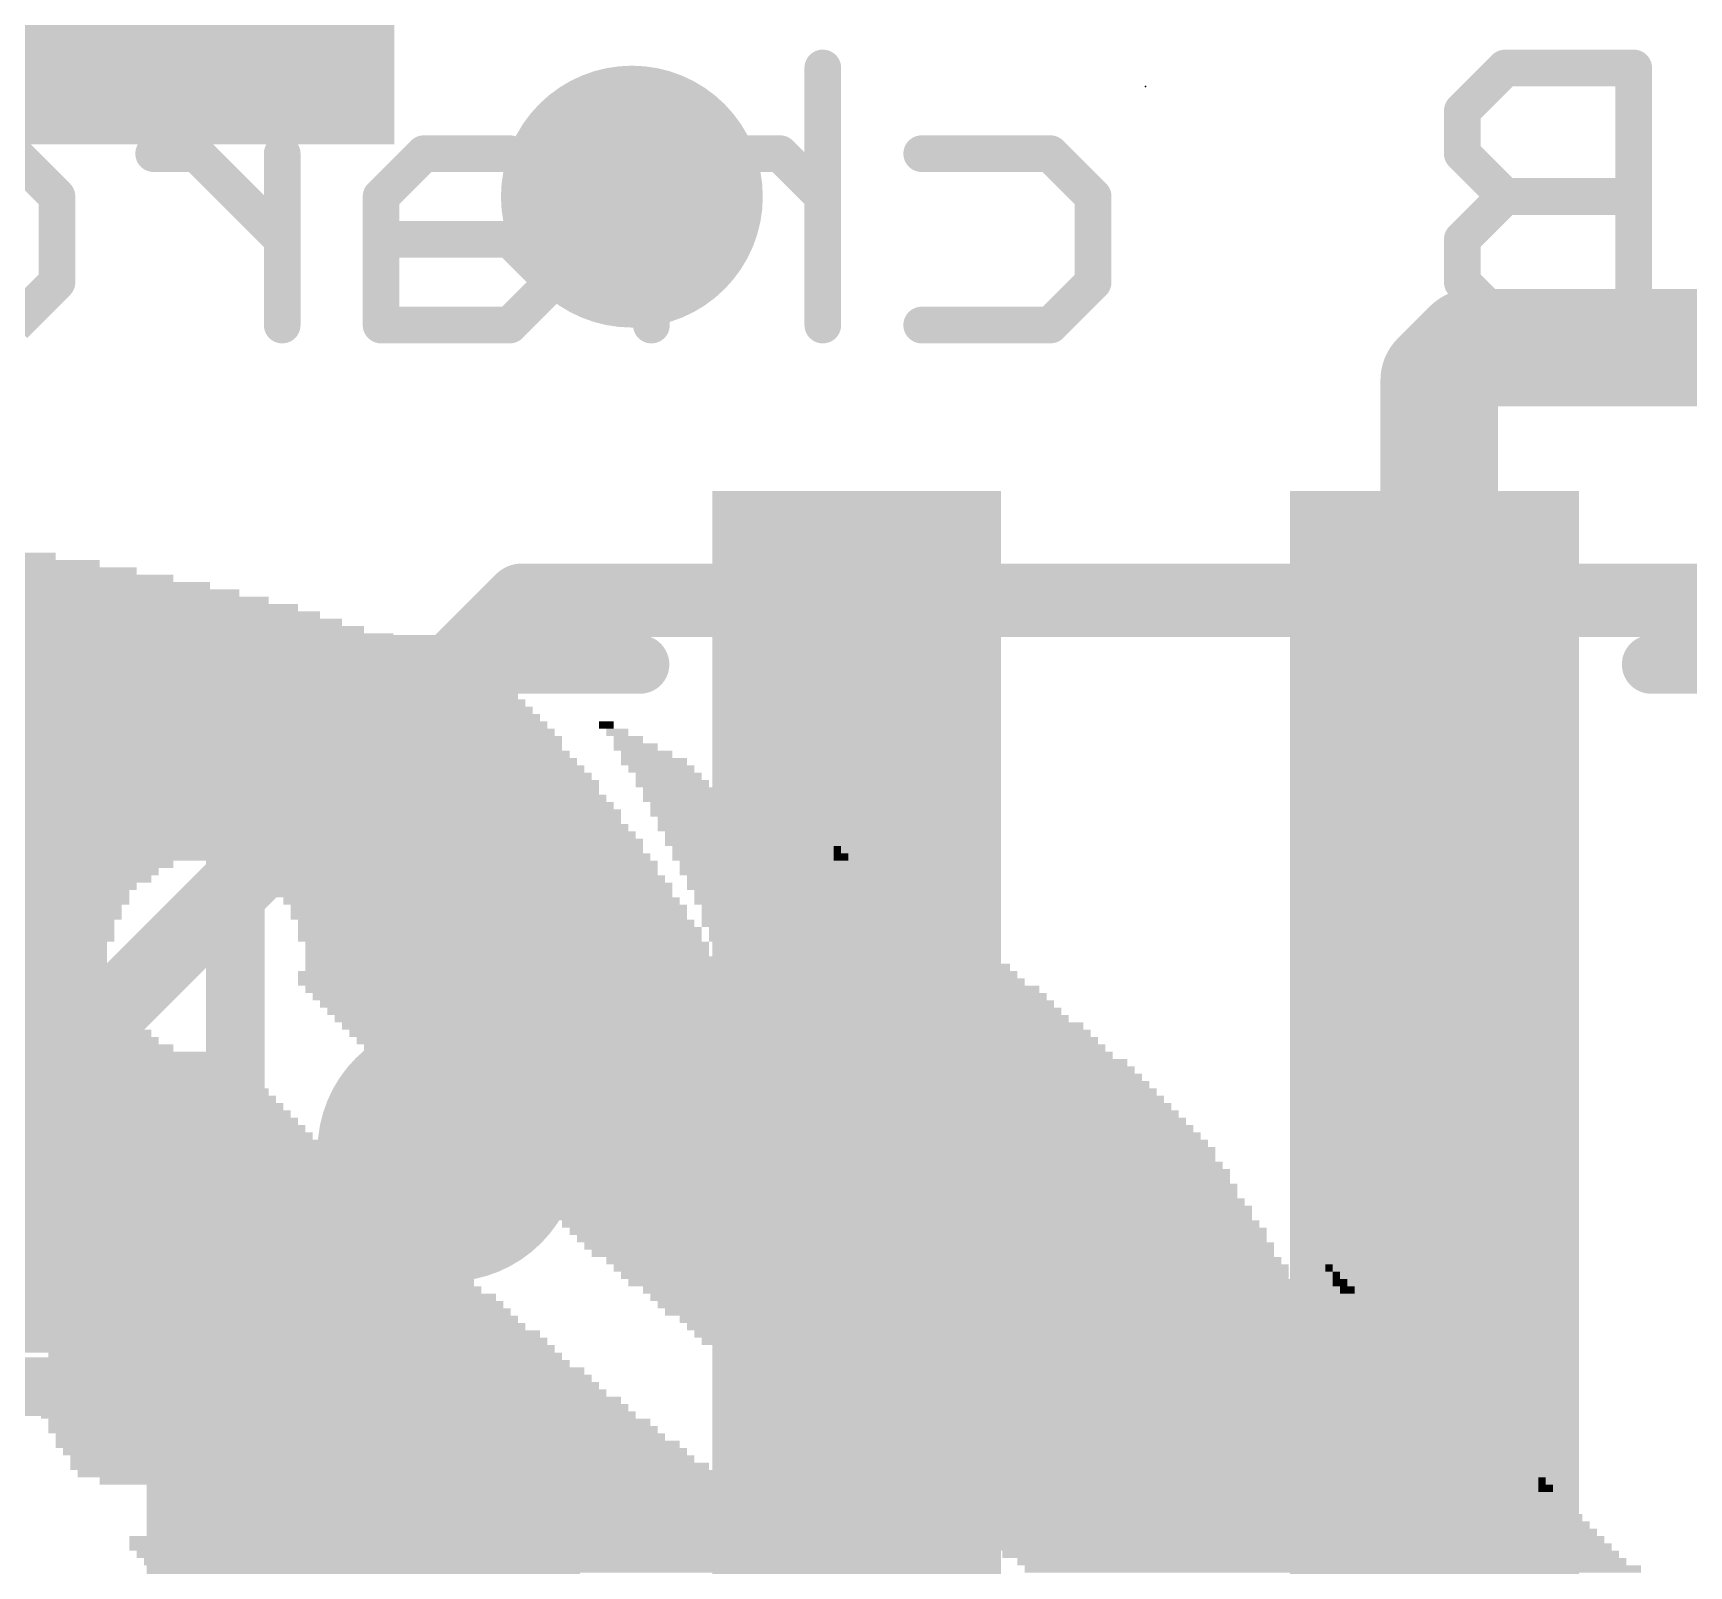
# Model space of a CAD drawing. Extents: x -4.5 to 52.1, y -1.8 to 26.3.
# Drawn here: x 6.94 to 12.68, y 14.18 to 19.49 of the extents above; entities that cross this region are included whole.
import ezdxf

# ---------------------------------------------------------------- set-up
doc = ezdxf.new("R2010")
doc.units = 0
for name, color, linetype in [('1', 12, 'CONTINUOUS'), ('16', 132, 'CONTINUOUS'), ('18', 110, 'CONTINUOUS'), ('21', 40, 'CONTINUOUS'), ('22', 6, 'CONTINUOUS'), ('23', 40, 'CONTINUOUS'), ('27', 253, 'CONTINUOUS')]:
    doc.layers.add(name, color=color, linetype=linetype)

# ---------------------------------------------------------------- blocks, each defined once
blk = doc.blocks.new('RECT')
blk.add_solid([(-0.5, -0.5), (0.5, -0.5), (-0.5, 0.5), (0.5, 0.5)])
blk = doc.blocks.new('ROUNDV')
at = {"const_width": 0.5}
blk.add_lwpolyline([(0, -0.25, 1), (0, 0.25, 1), (0, -0.25)], format="xyb", dxfattribs=at)

msp = doc.modelspace()

# ---------------------------------------------------------------- linework, layer by layer
at = {"layer": '1'}
for points, const_width in [([(11.811, 18.288), (11.9232, 18.4002)], 0.4064), ([(11.9232, 18.4002), (14.4642, 18.4002)], 0.4064), ([(11.811, 15.62), (11.811, 18.288)], 0.4064), ([(11.795, 15.604), (11.795, 12.491)], 0.4064), ([(11.795, 15.604), (11.811, 15.62)], 0.254)]:
    msp.add_lwpolyline(points, dxfattribs=dict(at, const_width=const_width))
for points, const_width in [([(11.9232, 18.5018, 1), (11.9232, 18.2986)], 0.2032), ([(11.9951, 18.3284, 1), (11.8514, 18.4721)], 0.2032), ([(11.9126, 18.288, 1), (11.7094, 18.288)], 0.2032), ([(11.7392, 18.3598, 1), (11.8828, 18.2162)], 0.2032), ([(11.8966, 15.604, 1), (11.6934, 15.604)], 0.2032), ([(11.7094, 15.62, 1), (11.9126, 15.62)], 0.2032), ([(11.7501, 15.6489, 1), (11.8399, 15.5591)], 0.127), ([(11.8559, 15.5751, 1), (11.7661, 15.6649)], 0.127)]:
    msp.add_lwpolyline(points, format="xyb", dxfattribs=dict(at, const_width=const_width))
at = {"layer": '16', "const_width": 0.254}
for points in [[(8.636, 17.526), (6.35, 15.24)], [(13.081, 17.526), (8.636, 17.526)]]:
    msp.add_lwpolyline(points, dxfattribs=at)
at = {"layer": '16', "const_width": 0.127}
for points in [[(8.636, 17.5895, 1), (8.636, 17.4625)], [(8.6809, 17.4811, 1), (8.5911, 17.5709)]]:
    msp.add_lwpolyline(points, format="xyb", dxfattribs=at)
at = {"layer": '21', "const_width": 0.2032}
for points in [[(9.045, 17.304), (7.645, 17.304)], [(7.645, 17.304), (7.645, 14.804)], [(13.945, 17.304), (12.545, 17.304)], [(7.645, 14.804), (6.795, 14.804)]]:
    msp.add_lwpolyline(points, dxfattribs=at)
at = {"layer": '21', "const_width": 0.1016}
for points in [[(7.645, 17.3548, 1), (7.645, 17.2532)], [(7.6958, 17.304, 1), (7.5942, 17.304)], [(9.045, 17.2532, 1), (9.045, 17.3548)], [(12.545, 17.3548, 1), (12.545, 17.2532)], [(7.645, 14.7532, 1), (7.645, 14.8548)], [(7.5942, 14.804, 1), (7.6958, 14.804)]]:
    msp.add_lwpolyline(points, format="xyb", dxfattribs=at)
at = {"layer": '22', "const_width": 0.127}
for points in [[(9.6778, 19.3683), (9.6778, 18.4785)], [(12.0395, 19.3683), (11.8912, 19.22)], [(12.4843, 19.3683), (12.0395, 19.3683)], [(12.4843, 18.4785), (12.4843, 19.3683)], [(11.8912, 19.22), (11.8912, 19.0717)], [(6.8789, 19.0717), (7.0272, 18.9234)], [(7.5102, 19.0717), (7.3619, 19.0717)], [(7.8067, 18.7751), (7.5102, 19.0717)], [(7.8067, 18.4785), (7.8067, 19.0717)], [(8.2974, 19.0717), (8.1491, 18.9234)], [(8.594, 19.0717), (8.2974, 19.0717)], [(9.2329, 19.0717), (9.0846, 18.9234)], [(9.5295, 19.0717), (9.2329, 19.0717)], [(9.6778, 18.9234), (9.5295, 19.0717)], [(10.0201, 19.0717), (10.465, 19.0717)], [(10.465, 19.0717), (10.6133, 18.9234)], [(11.8912, 19.0717), (12.0395, 18.9234)], [(7.0272, 18.9234), (7.0272, 18.6268)], [(8.1491, 18.9234), (8.1491, 18.4785)], [(9.0846, 18.9234), (9.0846, 18.4785)], [(10.6133, 18.9234), (10.6133, 18.6268)], [(12.0395, 18.9234), (11.8912, 18.7751)], [(12.4843, 18.9234), (12.0395, 18.9234)], [(8.594, 18.7751), (8.1491, 18.7751)], [(8.7423, 18.6268), (8.594, 18.7751)], [(11.8912, 18.7751), (11.8912, 18.6268)], [(7.0272, 18.6268), (6.8789, 18.4785)], [(8.594, 18.4785), (8.7423, 18.6268)], [(10.6133, 18.6268), (10.465, 18.4785)], [(11.8912, 18.6268), (12.0395, 18.4785)], [(8.1491, 18.4785), (8.594, 18.4785)], [(10.465, 18.4785), (10.0201, 18.4785)], [(12.0395, 18.4785), (12.4843, 18.4785)]]:
    msp.add_lwpolyline(points, dxfattribs=at)
at = {"layer": '22', "const_width": 0.0635}
for points in [[(9.7095, 19.3683, 1), (9.646, 19.3683)], [(12.0395, 19.4, 1), (12.0395, 19.3365)], [(12.0619, 19.3458, 1), (12.017, 19.3907)], [(12.5161, 19.3683, 1), (12.4526, 19.3683)], [(12.4843, 19.3365, 1), (12.4843, 19.4)], [(11.9229, 19.22, 1), (11.8594, 19.22)], [(11.8687, 19.2424, 1), (11.9136, 19.1975)], [(7.3619, 19.1034, 1), (7.3619, 19.0399)], [(7.5326, 19.0941, 1), (7.4877, 19.0492)], [(7.5102, 19.0399, 1), (7.5102, 19.1034)], [(7.8385, 19.0717, 1), (7.775, 19.0717)], [(8.2974, 19.1034, 1), (8.2974, 19.0399)], [(8.3198, 19.0492, 1), (8.2749, 19.0941)], [(8.594, 19.0399, 1), (8.594, 19.1034)], [(9.2329, 19.1034, 1), (9.2329, 19.0399)], [(9.2554, 19.0492, 1), (9.2105, 19.0941)], [(9.5519, 19.0941, 1), (9.507, 19.0492)], [(9.5295, 19.0399, 1), (9.5295, 19.1034)], [(10.0201, 19.1034, 1), (10.0201, 19.0399)], [(10.4875, 19.0941, 1), (10.4426, 19.0492)], [(10.465, 19.0399, 1), (10.465, 19.1034)], [(11.9136, 19.0941, 1), (11.8687, 19.0492)], [(11.8594, 19.0717, 1), (11.9229, 19.0717)], [(7.0589, 18.9234, 1), (6.9954, 18.9234)], [(7.0047, 18.9009, 1), (7.0496, 18.9458)], [(8.1808, 18.9234, 1), (8.1173, 18.9234)], [(8.1266, 18.9458, 1), (8.1715, 18.9009)], [(9.1164, 18.9234, 1), (9.0529, 18.9234)], [(9.0622, 18.9458, 1), (9.1071, 18.9009)], [(9.6553, 18.9009, 1), (9.7002, 18.9458)], [(10.6451, 18.9234, 1), (10.5816, 18.9234)], [(10.5909, 18.9009, 1), (10.6358, 18.9458)], [(12.0395, 18.9551, 1), (12.0395, 18.8916)], [(12.0619, 18.9009, 1), (12.017, 18.9458)], [(12.017, 18.9009, 1), (12.0619, 18.9458)], [(12.4843, 18.8916, 1), (12.4843, 18.9551)], [(7.7843, 18.7526, 1), (7.8292, 18.7975)], [(8.1491, 18.8068, 1), (8.1491, 18.7433)], [(8.6164, 18.7975, 1), (8.5715, 18.7526)], [(8.594, 18.7433, 1), (8.594, 18.8068)], [(11.9229, 18.7751, 1), (11.8594, 18.7751)], [(11.8687, 18.7975, 1), (11.9136, 18.7526)], [(7.0496, 18.6043, 1), (7.0047, 18.6492)], [(8.7647, 18.6043, 1), (8.7198, 18.6492)], [(10.6358, 18.6043, 1), (10.5909, 18.6492)], [(11.9136, 18.6492, 1), (11.8687, 18.6043)], [(6.9954, 18.6268, 1), (7.0589, 18.6268)], [(8.7198, 18.6043, 1), (8.7647, 18.6492)], [(10.5816, 18.6268, 1), (10.6451, 18.6268)], [(11.8594, 18.6268, 1), (11.9229, 18.6268)], [(7.775, 18.4785, 1), (7.8385, 18.4785)], [(8.1173, 18.4785, 1), (8.1808, 18.4785)], [(8.1491, 18.5102, 1), (8.1491, 18.4468)], [(8.5715, 18.501, 1), (8.6164, 18.456)], [(8.594, 18.4468, 1), (8.594, 18.5102)], [(9.0529, 18.4785, 1), (9.1164, 18.4785)], [(9.646, 18.4785, 1), (9.7095, 18.4785)], [(10.0201, 18.5102, 1), (10.0201, 18.4468)], [(10.4426, 18.501, 1), (10.4875, 18.456)], [(10.465, 18.4468, 1), (10.465, 18.5102)], [(12.0395, 18.5102, 1), (12.0395, 18.4468)], [(12.017, 18.456, 1), (12.0619, 18.501)], [(12.4526, 18.4785, 1), (12.5161, 18.4785)], [(12.4843, 18.4468, 1), (12.4843, 18.5102)]]:
    msp.add_lwpolyline(points, format="xyb", dxfattribs=at)
at = {"layer": '23'}
msp.add_point((10.795, 19.304), dxfattribs=at)
at = {"layer": '27', "const_width": 0.0762}
for points in [[(7.5907, 14.0219), (7.5907, 14.5134)], [(7.9593, 14.0219), (7.9593, 14.2677)]]:
    msp.add_lwpolyline(points, dxfattribs=at)
at = {"layer": '27', "const_width": 0.0381}
for points in [[(7.6097, 14.5134, 1), (7.5716, 14.5134)], [(7.9783, 14.2677, 1), (7.9402, 14.2677)]]:
    msp.add_lwpolyline(points, format="xyb", dxfattribs=at)

# ---------------------------------------------------------------- block references
at = {"layer": '1', "rotation": 90}
for p, xscale, yscale in [((7.395, 20.804), 3.4, 1.6), ((8.088, 13.909), 1.24, 1.5)]:
    msp.add_blockref('RECT', p, dxfattribs=dict(at, xscale=xscale, yscale=yscale))
at = {"layer": '1', "yscale": 4.6}
for p in [(9.795, 15.604), (11.795, 15.604)]:
    msp.add_blockref('RECT', p, dxfattribs=at)
at = {"layer": '18', "xscale": 0.9064, "yscale": 0.9064}
for p in [(9.017, 18.923), (9.017, 18.923), (8.382, 15.621), (8.382, 15.621)]:
    msp.add_blockref('ROUNDV', p, dxfattribs=at)
at = {"layer": '22', "yscale": 0.0254, "rotation": 180}
for p, xscale in [((6.5405, 17.6784), 0.9652), ((6.6167, 17.653), 1.1176), ((6.6802, 17.6276), 1.2446), ((6.7437, 17.6022), 1.3716), ((6.8072, 17.5768), 1.4986), ((6.858, 17.5514), 1.6002), ((6.9215, 17.526), 1.6764), ((6.9723, 17.5006), 1.778), ((7.0104, 17.4752), 1.8542), ((7.0485, 17.4498), 1.9304), ((7.0866, 17.4244), 2.0066), ((7.1374, 17.399), 2.1082), ((7.1628, 17.3736), 2.159), ((7.2009, 17.3482), 2.2352), ((7.239, 17.3228), 2.3114), ((7.2771, 17.2974), 2.3876), ((7.3025, 17.272), 2.4384), ((7.3406, 17.2466), 2.4638), ((7.3533, 17.2212), 2.4892), ((7.366, 17.1958), 2.5146), ((7.3787, 17.1704), 2.54), ((7.3914, 17.145), 2.5654), ((7.4041, 17.1196), 2.5908), ((7.4168, 17.0942), 2.6162), ((7.4422, 17.0688), 2.6162), ((8.9281, 17.0942), 0.0508), ((8.9662, 17.0688), 0.0762), ((7.4549, 17.0434), 2.6416), ((7.4549, 17.018), 2.6416), ((9.0043, 17.0434), 0.1016), ((9.0297, 17.018), 0.1524), ((7.4676, 16.9926), 2.667), ((7.4803, 16.9672), 2.6924), ((9.0678, 16.9926), 0.1778), ((9.0932, 16.9672), 0.2286), ((7.493, 16.9418), 2.7178), ((7.5057, 16.9164), 2.7432), ((9.1186, 16.9418), 0.2286), ((9.144, 16.9164), 0.2286), ((7.5311, 16.891), 2.7432), ((7.5311, 16.8656), 2.7432), ((7.5438, 16.8402), 2.7686), ((9.1567, 16.891), 0.254), ((9.1821, 16.8656), 0.254), ((9.1948, 16.8402), 0.2794), ((7.5565, 16.8148), 2.794), ((7.5692, 16.7894), 2.8194), ((9.2202, 16.8148), 0.2794), ((9.2202, 16.7894), 0.2794), ((7.5819, 16.764), 2.794), ((7.5946, 16.7386), 2.8194), ((9.2456, 16.764), 0.2794), ((9.2583, 16.7386), 0.3048), ((7.6073, 16.7132), 2.8448), ((7.62, 16.6878), 2.8702), ((9.2837, 16.7132), 0.3048), ((9.2837, 16.6878), 0.3048), ((7.62, 16.6624), 2.8702), ((7.6454, 16.637), 2.8702), ((6.8199, 16.6116), 1.2192), ((8.382, 16.6116), 1.4478), ((9.3091, 16.6624), 0.3048), ((9.3218, 16.637), 0.3302), ((9.3345, 16.6116), 0.3048), ((9.7282, 16.6624), 0.0254), ((9.7409, 16.637), 0.0508), ((9.779, 16.6116), 0.0762), ((6.7945, 16.5862), 1.1684), ((6.7818, 16.5608), 1.143), ((8.4074, 16.5862), 1.397), ((8.4328, 16.5608), 1.397), ((9.3472, 16.5862), 0.3302), ((9.3726, 16.5608), 0.3302), ((9.7917, 16.5862), 0.1016), ((9.8171, 16.5608), 0.1524), ((6.7691, 16.5354), 1.0668), ((6.7564, 16.51), 1.0414), ((8.4709, 16.5354), 1.3716), ((8.4709, 16.51), 1.3716), ((9.3726, 16.5354), 0.3302), ((9.398, 16.51), 0.3302), ((9.8425, 16.5354), 0.1524), ((9.8679, 16.51), 0.2032), ((6.7564, 16.4846), 1.0414), ((6.7437, 16.4592), 1.016), ((8.4963, 16.4846), 1.3716), ((8.5217, 16.4592), 1.3716), ((9.398, 16.4846), 0.3302), ((9.4234, 16.4592), 0.3302), ((9.8933, 16.4846), 0.2032), ((9.9187, 16.4592), 0.254), ((6.7564, 16.4338), 0.9906), ((6.7437, 16.4084), 0.9652), ((6.7437, 16.383), 0.9652), ((8.5217, 16.4338), 1.3716), ((8.5471, 16.4084), 1.3716), ((8.5598, 16.383), 1.397), ((9.4361, 16.4338), 0.3556), ((9.4361, 16.4084), 0.3556), ((9.4615, 16.383), 0.3556), ((9.9314, 16.4338), 0.2794), ((9.9695, 16.4084), 0.3048), ((9.9822, 16.383), 0.3302), ((6.7437, 16.3576), 0.9652), ((6.7437, 16.3322), 0.9144), ((8.5598, 16.3576), 1.397), ((8.5852, 16.3322), 1.397), ((9.4615, 16.3576), 0.3556), ((9.4869, 16.3322), 0.3556), ((9.9949, 16.3576), 0.3556), ((10.033, 16.3322), 0.381), ((6.7437, 16.3068), 0.9144), ((6.7437, 16.2814), 0.9144), ((8.5852, 16.3068), 1.397), ((8.7884, 16.2814), 1.8034), ((9.4869, 16.3068), 0.3556), ((10.0457, 16.3068), 0.4064), ((10.0711, 16.2814), 0.4064), ((6.7437, 16.256), 0.9144), ((6.7691, 16.2306), 0.9144), ((6.7691, 16.2052), 0.9144), ((8.7884, 16.2306), 1.8542), ((8.7884, 16.2052), 1.8542), ((8.7884, 16.256), 1.8034), ((10.0965, 16.256), 0.4572), ((10.1092, 16.2306), 0.4826), ((10.1219, 16.2052), 0.508), ((6.7691, 16.1798), 0.9144), ((6.7945, 16.1544), 0.9144), ((8.8138, 16.1798), 1.8542), ((8.8265, 16.1544), 1.8288), ((10.16, 16.1798), 0.5334), ((10.1727, 16.1544), 0.5588), ((6.7945, 16.129), 0.9144), ((6.8072, 16.1036), 0.9398), ((8.8519, 16.129), 1.8288), ((8.8646, 16.1036), 1.8034), ((10.1854, 16.129), 0.5842), ((10.2108, 16.1036), 0.5842), ((6.8199, 16.0782), 0.9144), ((6.8326, 16.0528), 0.9398), ((8.89, 16.0782), 1.8034), ((8.9027, 16.0528), 1.778), ((10.2235, 16.0782), 0.6096), ((10.2489, 16.0528), 0.6604), ((6.858, 16.0274), 0.9906), ((6.8707, 16.002), 1.016), ((6.9088, 15.9766), 1.0414), ((8.9154, 16.0274), 1.7526), ((8.9408, 16.002), 1.7526), ((8.9535, 15.9766), 1.7272), ((10.2616, 16.0274), 0.6858), ((10.287, 16.002), 0.6858), ((10.2997, 15.9766), 0.7112), ((7.0104, 15.9512), 1.2446), ((7.0231, 15.9258), 1.27), ((8.9662, 15.9512), 1.7018), ((8.9916, 15.9258), 1.7018), ((10.3124, 15.9512), 0.7366), ((10.3378, 15.9258), 0.7874), ((7.0485, 15.9004), 1.27), ((7.0612, 15.875), 1.2954), ((9.0043, 15.9004), 1.6764), ((9.0297, 15.875), 1.6764), ((10.3632, 15.9004), 0.7874), ((10.3759, 15.875), 0.8128), ((7.0866, 15.8496), 1.2954), ((7.0993, 15.8242), 1.3208), ((9.0424, 15.8496), 1.651), ((9.0551, 15.8242), 1.6256), ((10.3886, 15.8496), 0.8382), ((10.4013, 15.8242), 0.8636), ((7.112, 15.7988), 1.3462), ((7.1374, 15.7734), 1.3462), ((7.1501, 15.748), 1.3716), ((9.0805, 15.7988), 1.6256), ((9.0932, 15.7734), 1.6002), ((9.1186, 15.748), 1.5494), ((10.414, 15.7988), 0.889), ((10.4394, 15.7734), 0.889), ((10.4521, 15.748), 0.9144), ((7.1628, 15.7226), 1.397), ((7.1882, 15.6972), 1.397), ((9.144, 15.7226), 1.5494), ((9.1567, 15.6972), 1.524), ((10.4648, 15.7226), 0.9398), ((10.4775, 15.6972), 0.9652), ((7.2009, 15.6718), 1.4224), ((7.2136, 15.6464), 1.4478), ((9.1694, 15.6718), 1.4986), ((9.1948, 15.6464), 1.4986), ((10.4902, 15.6718), 0.9906), ((10.5029, 15.6464), 1.016), ((7.239, 15.621), 1.4478), ((7.2517, 15.5956), 1.4732), ((9.2075, 15.621), 1.4732), ((9.2202, 15.5956), 1.4478), ((10.5156, 15.621), 1.0414), ((10.5283, 15.5956), 1.016), ((7.2771, 15.5702), 1.4732), ((7.2898, 15.5448), 1.4986), ((7.3152, 15.5194), 1.4986), ((9.2329, 15.5702), 1.4224), ((9.2583, 15.5448), 1.4224), ((9.2837, 15.5194), 1.3716), ((10.541, 15.5702), 1.0414), ((10.5537, 15.5448), 1.0668), ((10.5537, 15.5194), 1.0668), ((7.3279, 15.494), 1.524), ((7.3533, 15.4686), 1.5748), ((9.2964, 15.494), 1.3462), ((9.3091, 15.4686), 1.3208), ((10.5664, 15.494), 1.0922), ((10.5664, 15.4686), 1.0922), ((7.3787, 15.4432), 1.5748), ((7.3914, 15.4178), 1.6002), ((9.3345, 15.4432), 1.3208), ((9.3472, 15.4178), 1.2954), ((10.5791, 15.4432), 1.1176), ((10.5918, 15.4178), 1.143), ((7.4168, 15.3924), 1.6002), ((7.4295, 15.367), 1.6256), ((9.3599, 15.3924), 1.27), ((9.3853, 15.367), 1.2192), ((10.5918, 15.3924), 1.143), ((10.6045, 15.367), 1.1684), ((7.4549, 15.3416), 1.6256), ((7.4676, 15.3162), 1.651), ((7.4803, 15.2908), 1.6764), ((9.4107, 15.3416), 1.2192), ((9.4234, 15.3162), 1.1938), ((9.4361, 15.2908), 1.1684), ((10.6299, 15.3416), 1.1684), ((10.6299, 15.3162), 1.1684), ((10.6426, 15.2908), 1.1938), ((7.5184, 15.2654), 1.7018), ((7.5311, 15.24), 1.7272), ((10.0584, 15.2654), 2.3622), ((10.0965, 15.24), 2.3368), ((7.5565, 15.2146), 1.7272), ((7.5692, 15.1892), 1.7526), ((10.1219, 15.2146), 2.3368), ((10.1346, 15.1892), 2.3114), ((11.43, 15.2146), 0.0254), ((11.4554, 15.1892), 0.0254), ((7.5946, 15.1638), 1.7526), ((7.6073, 15.1384), 1.778), ((10.16, 15.1638), 2.3114), ((10.1854, 15.1384), 2.2606), ((11.4681, 15.1638), 0.0508), ((11.4935, 15.1384), 0.0508), ((7.6454, 15.113), 1.8034), ((7.6581, 15.0876), 1.8288), ((7.6835, 15.0622), 1.8288), ((10.2108, 15.113), 2.2606), ((10.2235, 15.0876), 2.2352), ((10.2489, 15.0622), 2.2352), ((11.5062, 15.113), 0.0762), ((11.5189, 15.0876), 0.1016), ((11.5316, 15.0622), 0.0762), ((7.6962, 15.0368), 1.8542), ((7.7216, 15.0114), 1.8542), ((10.287, 15.0368), 2.2098), ((10.2997, 15.0114), 2.1844), ((11.5443, 15.0368), 0.1016), ((11.557, 15.0114), 0.127), ((7.7597, 14.986), 1.8796), ((7.7724, 14.9606), 1.905), ((10.3251, 14.986), 2.1844), ((10.3378, 14.9606), 2.159), ((11.5824, 14.986), 0.127), ((11.5951, 14.9606), 0.1524), ((7.8232, 14.9352), 1.8542), ((7.8867, 14.9098), 1.778), ((10.3759, 14.9352), 2.1336), ((10.3886, 14.9098), 2.1082), ((11.6205, 14.9352), 0.1524), ((11.6332, 14.9098), 0.1778), ((7.9502, 14.8844), 1.7018), ((8.0391, 14.859), 1.6256), ((8.1407, 14.8336), 1.4732), ((10.414, 14.8844), 2.1082), ((10.4394, 14.859), 2.0574), ((10.4648, 14.8336), 2.0574), ((11.6459, 14.8844), 0.2032), ((11.6713, 14.859), 0.2032), ((11.684, 14.8336), 0.2286), ((7.8994, 14.8082), 2.0066), ((7.9248, 14.7828), 2.0066), ((10.4775, 14.8082), 2.032), ((10.5156, 14.7828), 2.0066), ((11.6967, 14.8082), 0.254), ((11.7094, 14.7828), 0.2286), ((7.9629, 14.7574), 2.032), ((7.9756, 14.732), 2.0574), ((10.5283, 14.7574), 1.9812), ((10.5537, 14.732), 1.9812), ((11.7221, 14.7574), 0.254), ((11.7221, 14.732), 0.254), ((8.001, 14.7066), 2.0574), ((8.0391, 14.6812), 2.0828), ((10.5918, 14.7066), 1.9558), ((10.6045, 14.6812), 1.9304), ((11.7475, 14.7066), 0.254), ((11.7475, 14.6812), 0.254), ((8.0518, 14.6558), 2.1082), ((8.0772, 14.6304), 2.1082), ((8.1026, 14.605), 2.159), ((10.6299, 14.6558), 1.9304), ((10.6553, 14.6304), 1.8796), ((10.668, 14.605), 1.8542), ((11.7602, 14.6558), 0.2794), ((11.7729, 14.6304), 0.254), ((11.7856, 14.605), 0.2794), ((8.128, 14.5796), 2.159), ((8.1534, 14.5542), 2.159), ((10.7061, 14.5796), 1.8288), ((10.7188, 14.5542), 1.8034), ((11.7856, 14.5796), 0.2794), ((11.811, 14.5542), 0.2794), ((8.1788, 14.5288), 2.2098), ((8.2042, 14.5034), 2.2098), ((10.7442, 14.5288), 1.8034), ((10.7696, 14.5034), 1.7526), ((11.811, 14.5288), 0.2794), ((11.8237, 14.5034), 0.3048), ((8.255, 14.478), 2.159), ((7.8232, 14.4526), 0.9398), ((8.89, 14.4526), 0.9906), ((10.795, 14.478), 1.7526), ((10.9855, 14.4526), 2.032), ((11.8364, 14.478), 0.2794), ((12.1666, 14.478), 0.0254), ((12.1793, 14.4526), 0.0508), ((8.8011, 14.3764), 1.3716), ((8.8265, 14.4018), 1.2192), ((8.8646, 14.4272), 1.0922), ((10.9982, 14.4272), 2.0066), ((11.0363, 14.4018), 1.9812), ((11.049, 14.3764), 1.9558), ((12.192, 14.4272), 0.0762), ((12.2047, 14.4018), 0.1016), ((12.2301, 14.3764), 0.1016), ((8.6741, 14.3256), 1.7272), ((8.7376, 14.351), 1.5494), ((11.0871, 14.351), 1.9304), ((11.0998, 14.3256), 1.905), ((12.2428, 14.351), 0.127), ((12.2555, 14.3256), 0.1524), ((8.4455, 14.2748), 2.3368), ((8.5979, 14.3002), 1.9812), ((11.1379, 14.3002), 1.8796), ((11.1506, 14.2748), 1.8542), ((12.2809, 14.3002), 0.1524), ((12.2936, 14.2748), 0.1778), ((8.4709, 14.2494), 2.3876), ((8.4963, 14.224), 2.3876), ((11.1887, 14.2494), 1.8288), ((11.2014, 14.224), 1.8034), ((12.3063, 14.2494), 0.2032), ((12.319, 14.224), 0.2286), ((8.5344, 14.1986), 2.413), ((8.5598, 14.1732), 2.413), ((11.2268, 14.1986), 1.7526), ((11.2522, 14.1732), 1.7526), ((12.3444, 14.1986), 0.2286), ((12.3698, 14.1732), 0.2794)]:
    msp.add_blockref('RECT', p, dxfattribs=dict(at, xscale=xscale))

doc.saveas('drawing.dxf')
